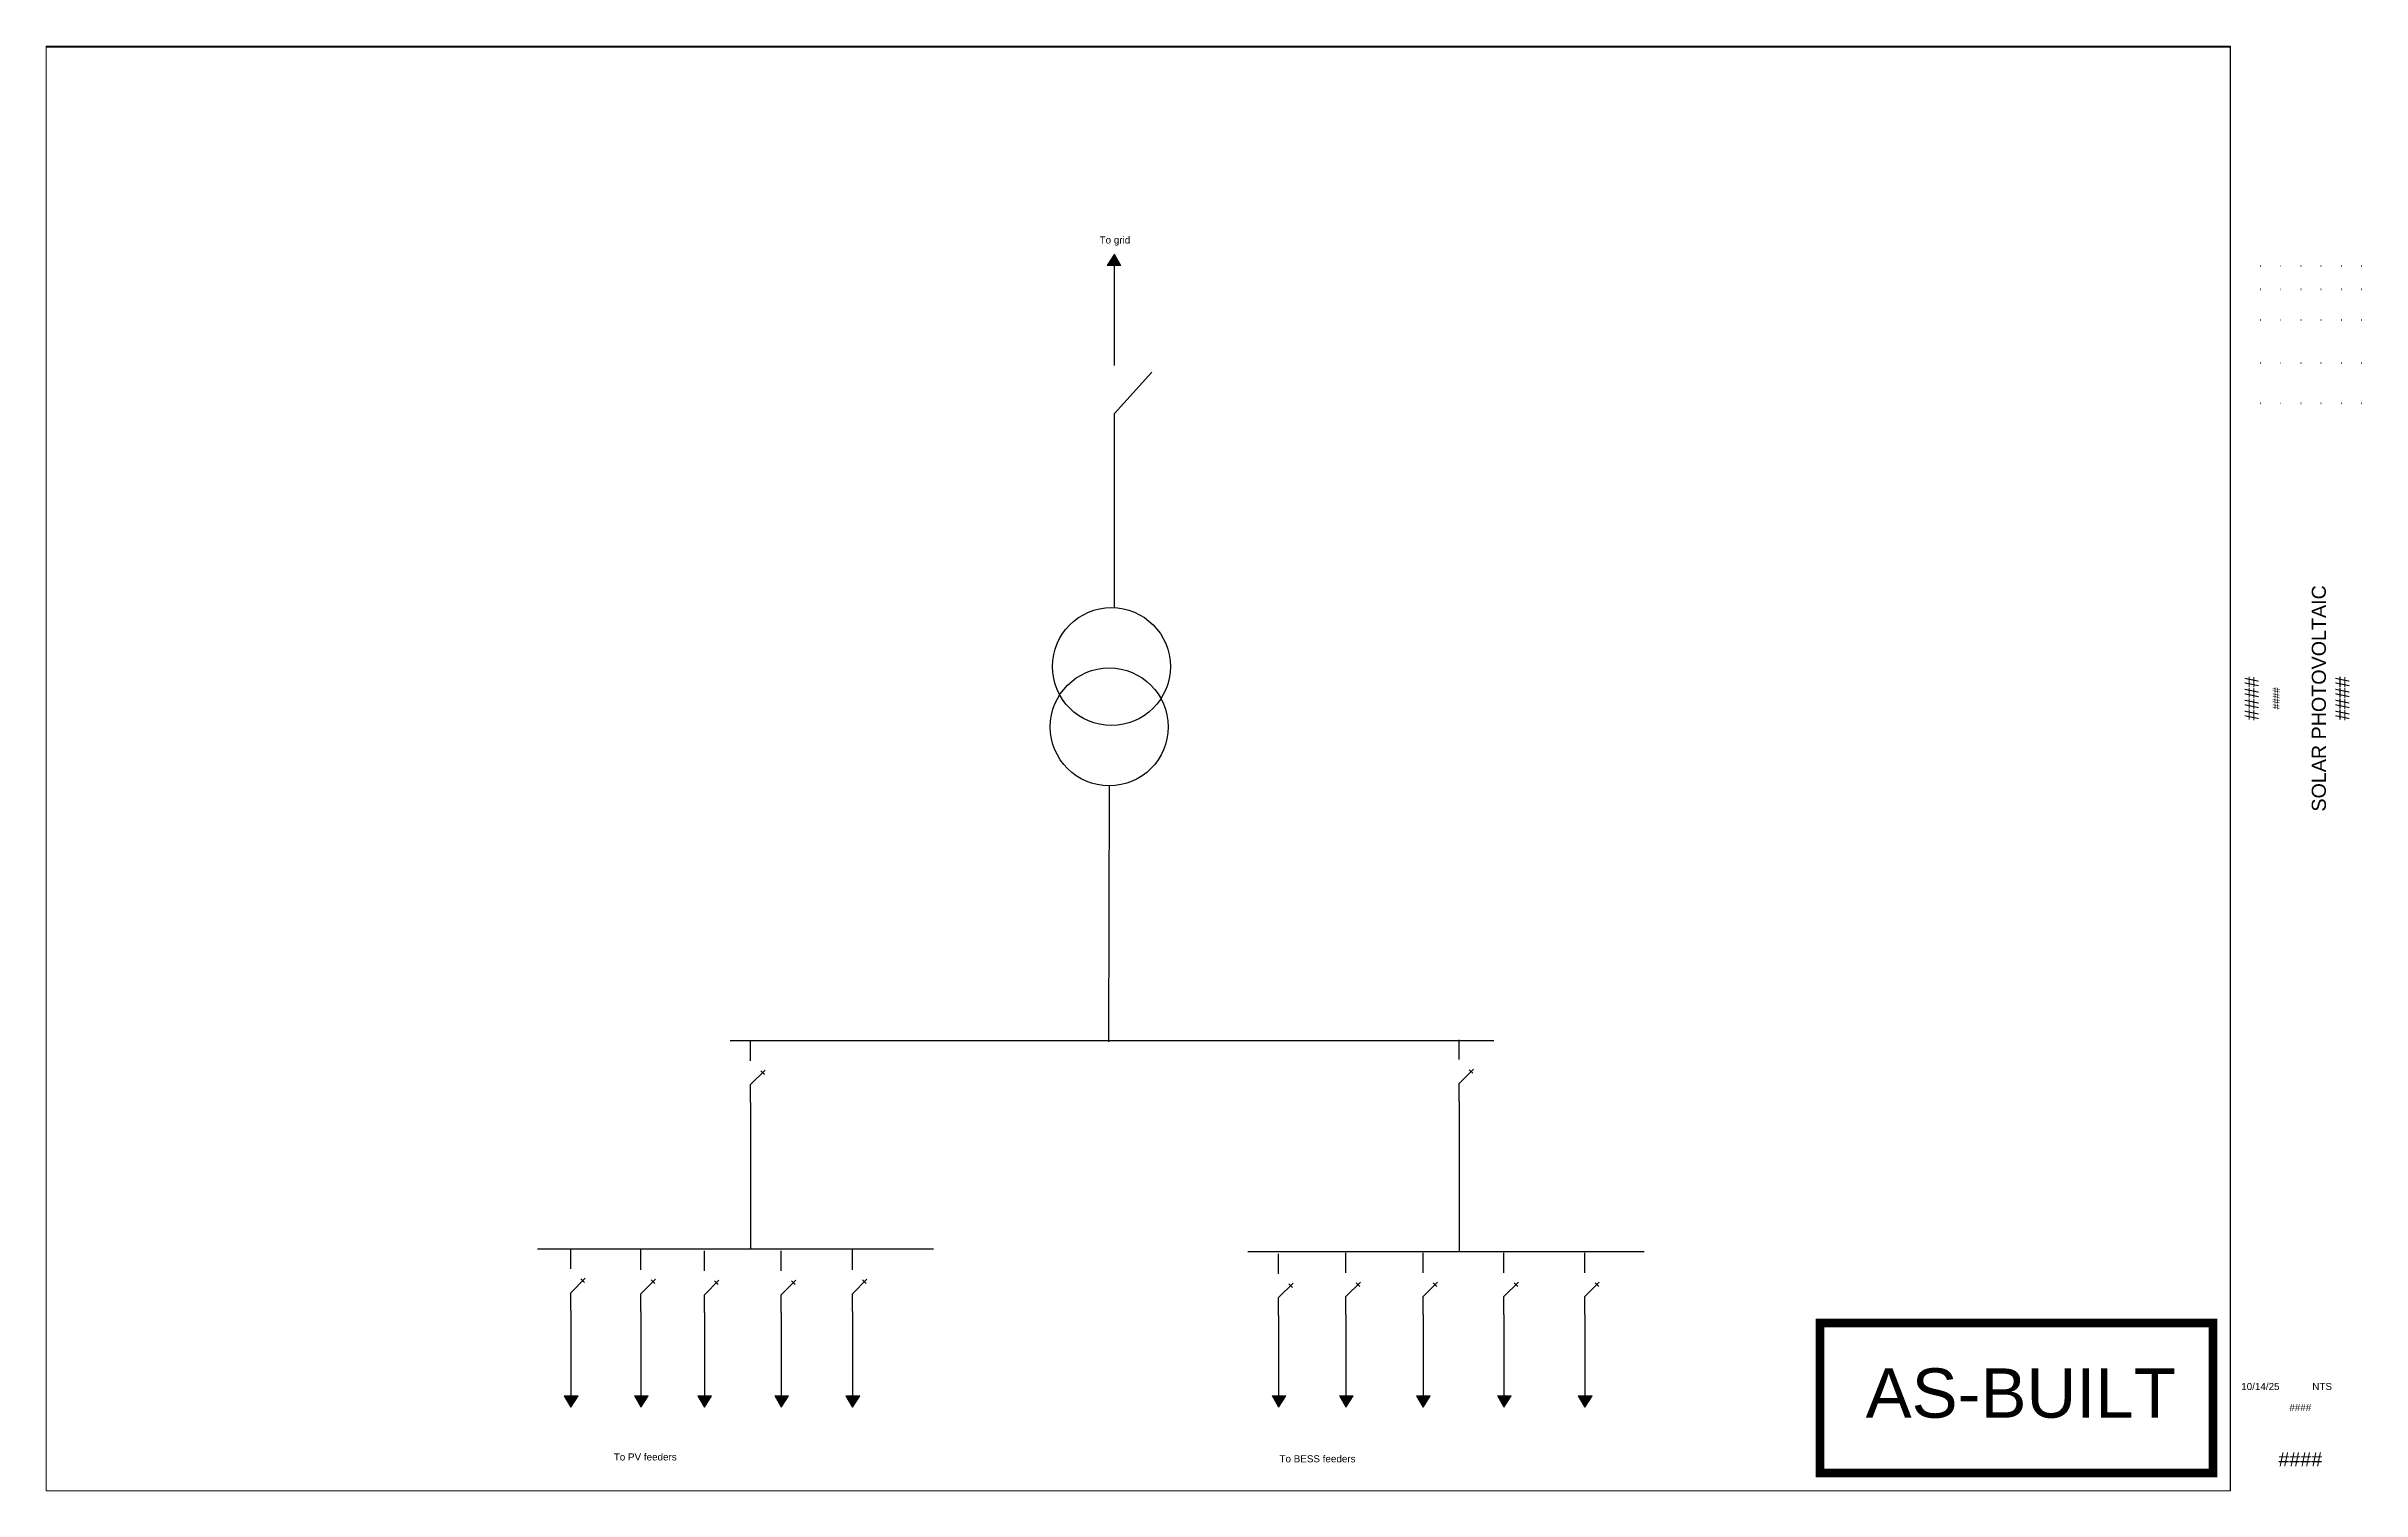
# Paper-space layout 'Layout1' of a CAD drawing. Header units: inches. Extents: x 0 to 32.9, y 0 to 20.5.
# The model-space entities are those that its viewports show. They can reach past a viewport. Long polylines and large blocks are cut down to what shows.
import ezdxf
from ezdxf.enums import TextEntityAlignment as Align

# ---------------------------------------------------------------- set-up
doc = ezdxf.new("R2010")
doc.units = ezdxf.units.IN
doc.header["$MEASUREMENT"] = 0
doc.linetypes.add('DASHED2', pattern=[0.375, 0.25, -0.125])
for name, color, linetype in [('C-EBUS', 5, 'Continuous'), ('C-EQUP', 6, 'Continuous'), ('E-1LIN', 4, 'Continuous'), ('G-ANNO-STMP', 2, 'Continuous'), ('G-ANNO-TTBL', 1, 'Continuous')]:
    doc.layers.add(name, color=color, linetype=linetype)
doc.layers.add('PV-PCS BOUNDARY', color=224, linetype='DASHED2', lineweight=0)
doc.styles.add('NEI-A', font='Arial.ttf')

# ---------------------------------------------------------------- blocks, each defined once
blk = doc.blocks.new('*U20')
at = {"layer": 'G-ANNO-STMP', "const_width": 0.125}
blk.add_lwpolyline([(-2.789, 2.131), (2.789, 2.131), (2.789, 0), (-2.789, 0)], close=True, dxfattribs=at)
at = {"layer": 'G-ANNO-STMP', "insert": (0.061, 1.131), "char_height": 0.7, "width": 5.76987, "attachment_point": 5, "style": 'NEI-A'}
blk.add_mtext('AS-BUILT', dxfattribs=at)
blk = doc.blocks.new('ARROW')
h = blk.add_hatch()
h.set_pattern_fill('ANSI31', color=256)
h.paths.add_polyline_path([(0, 0), (-0.074, -0.114), (0.066, -0.114)])
h = blk.add_hatch(color=256)
h.dxf.hatch_style = 1
h.paths.add_polyline_path([(0, 0), (-0.074, -0.114), (0.066, -0.114)])
blk.add_lwpolyline([(0, 0), (-0.074, -0.114), (0.066, -0.114), (0, 0)], close=True)
blk = doc.blocks.new('1LIN-DISCONNECT_SWITCH')
at = {"color": 4, "linetype": 'Continuous'}
for points in [[(0, -0.283), (0, 0)], [(0, -0.874), (0, -0.622), (0.206, -0.416)], [(0.197, -0.477), (0.145, -0.426)]]:
    blk.add_lwpolyline(points, dxfattribs=at)

msp = doc.modelspace()

# ---------------------------------------------------------------- linework, layer by layer
at = {"layer": 'Defpoints', "color": 5}
msp.add_lwpolyline([(0, 20.5), (31, 20.5), (31, 0), (0, 0)], close=True, dxfattribs=at)

psp = doc.layouts.get("Layout1")

# ---------------------------------------------------------------- linework, layer by layer
at = {"layer": 'C-EBUS'}
for p, q in [((15.165, 16.488), (15.165, 17.396)), ((15.165, 12.534), (15.165, 15.046)), ((15.089, 10.009), (15.082, 6.375)), ((9.709, 6.395), (20.547, 6.395)), ((10.001, 5.516), (10.001, 3.438)), ((20.056, 5.532), (20.056, 3.4)), ((6.976, 3.438), (12.598, 3.438)), ((17.059, 3.4), (22.681, 3.4)), ((7.448, 2.561), (7.448, 1.192)), ((8.444, 2.548), (8.444, 1.192)), ((9.344, 2.534), (9.344, 1.192)), ((10.436, 2.534), (10.436, 1.192)), ((11.446, 2.548), (11.446, 1.192)), ((17.495, 2.493), (17.495, 1.192)), ((18.449, 2.506), (18.449, 1.192)), ((19.544, 2.506), (19.544, 1.192)), ((20.692, 2.506), (20.692, 1.192)), ((21.84, 2.506), (21.84, 1.192))]:
    psp.add_line(p, q, dxfattribs=at)
at = {"layer": 'C-EQUP'}
for centre in [(15.122, 11.702), (15.09, 10.846)]:
    psp.add_circle(centre, 0.837, dxfattribs=at)
at = {"layer": 'E-1LIN'}
for p, q in [((15.165, 15.974), (15.165, 16.488)), ((15.165, 15.292), (15.694, 15.879)), ((15.165, 15.046), (15.165, 15.292))]:
    psp.add_line(p, q, dxfattribs=at)

# ---------------------------------------------------------------- block references
psp.add_blockref('*U20', (27.966, 0.255))
for p in [(10.001, 6.39), (20.056, 6.406), (7.448, 3.436), (8.444, 3.422), (9.344, 3.408), (10.436, 3.408), (11.446, 3.422), (17.495, 3.367), (18.449, 3.381), (19.544, 3.381), (20.692, 3.381), (21.84, 3.381)]:
    psp.add_blockref('1LIN-DISCONNECT_SWITCH', p, dxfattribs=at)
at = {"layer": 'PV-PCS BOUNDARY', "xscale": 1.39854621569094, "yscale": 1.39854621569094, "zscale": 1.39854621569094}
psp.add_blockref('ARROW', (15.165, 17.555), dxfattribs=at)
at = {"layer": 'PV-PCS BOUNDARY', "xscale": 1.39854621569094, "yscale": 1.39854621569094, "zscale": 1.39854621569094, "rotation": 180}
for p in [(7.448, 1.192), (8.444, 1.192), (9.344, 1.192), (10.436, 1.192), (11.446, 1.192), (17.495, 1.192), (18.449, 1.192), (19.544, 1.191), (20.692, 1.192), (21.84, 1.192)]:
    psp.add_blockref('ARROW', p, dxfattribs=at)

# ---------------------------------------------------------------- texts
at = {"layer": 'C-EBUS', "char_height": 0.1, "attachment_point": 1, "style": 'NEI-A'}
for s, width, insert in [('To grid', 1.97604, (14.954, 17.806)), ('To PV feeders', 3.73548, (8.059, 0.534)), ('To BESS feeders', 13.49778, (17.507, 0.508))]:
    psp.add_mtext_dynamic_manual_height_columns(s, width=width, gutter_width=0.5, heights=[0], dxfattribs=dict(at, insert=insert))
at = {"layer": 'G-ANNO-TTBL', "style": 'NEI-A'}
for p in [(31.424, 17.369), (31.709, 17.369), (31.995, 17.369), (32.281, 17.369), (32.566, 17.369), (32.852, 17.369)]:
    psp.add_text('-', height=0.08, rotation=90, dxfattribs=at).set_placement(p, align=Align.MIDDLE_LEFT)
for p in [(31.424, 17.055), (31.709, 17.055), (31.995, 17.055), (32.281, 17.055), (32.566, 17.055), (32.852, 17.055), (31.424, 16.62), (31.709, 16.62), (31.995, 16.62), (32.281, 16.62), (32.566, 16.62), (32.852, 16.62), (31.424, 16.012), (31.709, 16.012), (31.995, 16.012), (32.281, 16.012), (32.566, 16.012), (32.852, 16.012), (31.424, 15.438), (31.709, 15.438), (31.995, 15.438), (32.281, 15.438), (32.566, 15.438), (32.852, 15.438)]:
    psp.add_text('-', height=0.08, rotation=90, dxfattribs=at).set_placement(p, align=Align.MIDDLE_CENTER)
psp.add_text('####', height=0.1, rotation=90, dxfattribs=at).set_placement((31.652, 11.25), align=Align.MIDDLE)
at = {"layer": 'G-ANNO-TTBL', "char_height": 0.2, "attachment_point": 5, "rotation": 90, "style": 'NEI-A'}
for s, insert in [('SOLAR PHOTOVOLTAIC\\P####', (32.424, 11.25)), ('####', (31.302, 11.25))]:
    psp.add_mtext_dynamic_manual_height_columns(s, width=7.8846, gutter_width=0.5, heights=[0], dxfattribs=dict(at, insert=insert))
at = {"layer": 'G-ANNO-TTBL', "style": 'NEI-A'}
for s, width, insert, char_height, attachment_point in [('10/14/25', 0.85482, (31.156, 1.483), 0.1, 4), ('NTS', 0.85482, (32.165, 1.483), 0.1, 4), ('####', 0.85482, (31.995, 1.188), 0.1, 5), ('####', 1.7218, (31.995, 0.451), 0.2, 5)]:
    psp.add_mtext_dynamic_manual_height_columns(s, width=width, gutter_width=0.5, heights=[0], dxfattribs=dict(at, insert=insert, char_height=char_height, attachment_point=attachment_point))

# ---------------------------------------------------------------- viewports
at = {"layer": 'Defpoints'}
psp.add_viewport(center=(15.505, 10.255), size=(31, 20.5), view_center_point=(15.505, 10.256), view_height=20.5, dxfattribs=at)

doc.saveas('drawing.dxf')
